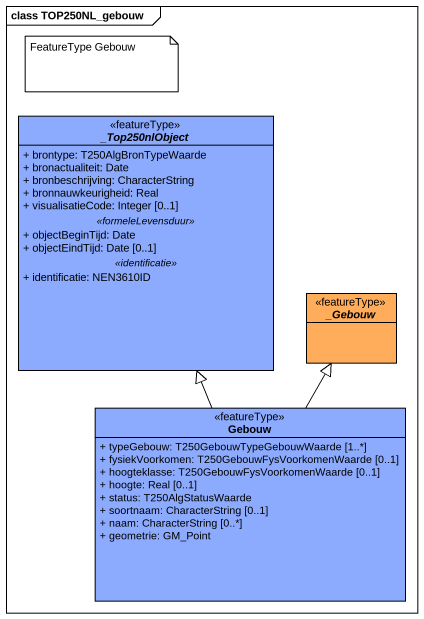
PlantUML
@startuml
mainframe class TOP250NL_gebouw
hide circle
hide empty members
skinparam classAttributeIconSize 0
abstract class "_Top250nlObject" as Top250nlObject <<featureType>> #8CABFE {
  + brontype: T250AlgBronTypeWaarde
  + bronactualiteit: Date
  + bronbeschrijving: CharacterString
  + bronnauwkeurigheid: Real
  + visualisatieCode: Integer [0..1]
  .. <<formeleLevensduur>> ..
  + objectBeginTijd: Date
  + objectEindTijd: Date [0..1]
  .. <<identificatie>> ..
  + identificatie: NEN3610ID
}
abstract class "_Gebouw" as Gebouw <<featureType>> #FFAD5B
class "Gebouw" as Gebouw_2 <<featureType>> #8CABFE {
  + typeGebouw: T250GebouwTypeGebouwWaarde [1..*]
  + fysiekVoorkomen: T250GebouwFysVoorkomenWaarde [0..1]
  + hoogteklasse: T250GebouwFysVoorkomenWaarde [0..1]
  + hoogte: Real [0..1]
  + status: T250AlgStatusWaarde
  + soortnaam: CharacterString [0..1]
  + naam: CharacterString [0..*]
  + geometrie: GM_Point
}
Gebouw_2 -up-|> Top250nlObject
Gebouw_2 -up-|> Gebouw
note as N1
  FeatureType Gebouw
end note
@enduml
